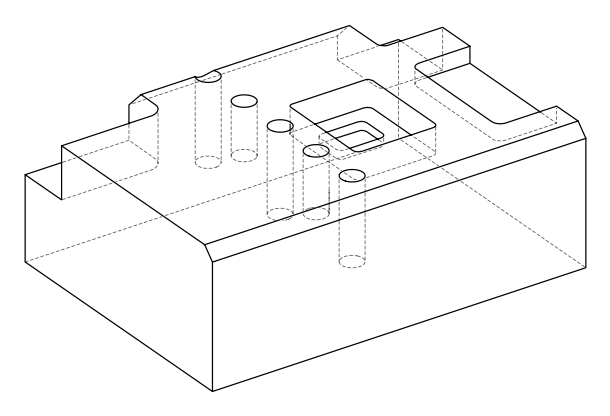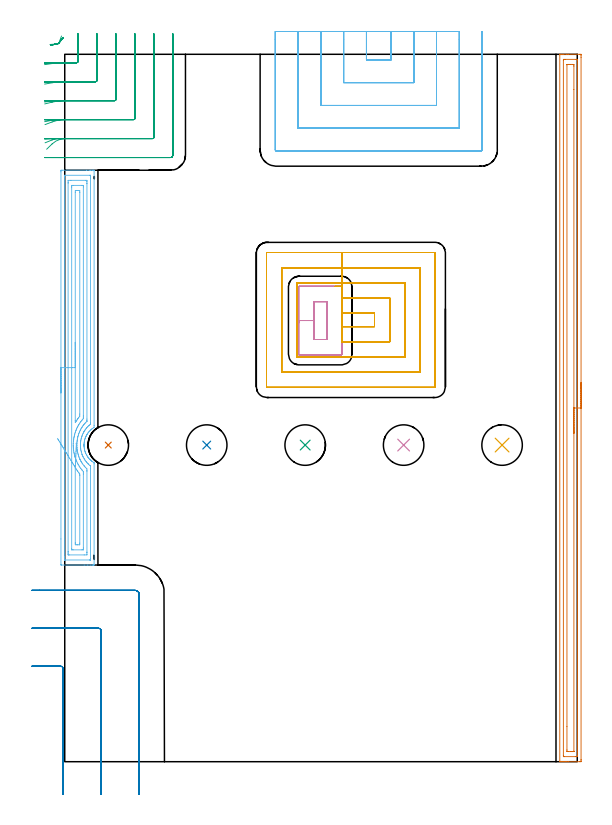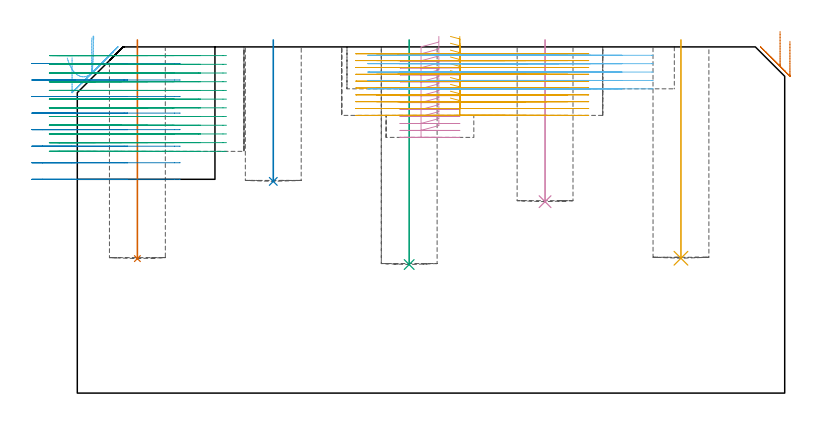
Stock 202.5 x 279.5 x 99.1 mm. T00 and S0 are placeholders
(PLAN: 12 operations, 5 tool changes, 59.4 min)
(1 INDEXABLE_INSERT_DRILL_BLIND_HOLE_FROM_SOLID | STEP1POCKET | NXT0302_003 | 0.25 min | 12133 mm3)
(2 INDEXABLE_INSERT_DRILL_BLIND_HOLE_FROM_SOLID_1 | STEP1POCKET_1 | NXT0302_003 | 0.16 min | 7696 mm3)
(3 INDEXABLE_INSERT_DRILL_BLIND_HOLE_FROM_SOLID_2 | STEP1POCKET_2 | NXT0302_003 | 0.26 min | 12473 mm3)
(4 INDEXABLE_INSERT_DRILL_BLIND_HOLE_FROM_SOLID_3 | STEP1POCKET_3 | NXT0302_003 | 0.19 min | 8860 mm3)
(5 INDEXABLE_INSERT_DRILL_BLIND_HOLE_FROM_SOLID_4 | STEP1POCKET_4 | NXT0302_003 | 0.25 min | 12114 mm3)
(6 AREA_MILL | FG_CHAMFER_SURFACE | UGT0205_001 | 6.56 min | 14497 mm3)
(7 AREA_MILL_1 | FG_CHAMFER_SURFACE_1 | UGT0205_001 | 6.94 min | 9867 mm3)
(8 MILL_CORNER_NOTCH_RECTANGULAR | CORNER_NOTCH_RECTANGULAR | UGT0201_094 | Follow Part, ap 5, ae 75% | 5.05 min | 114354 mm3)
(9 MILL_CORNER_NOTCH_RECTANGULAR_1 | CORNER_NOTCH_RECTANGULAR_1 | NXT0201_013 | Follow Part, ap 2.5, ae 75% | 10.82 min | 64521 mm3)
(10 MILL_RECTANGULAR_POCKET | POCKET_RECTANGULAR_STRAIGHT | NXT0201_009 | Follow Part, ap 2, ae 75% | 4.53 min | 22369 mm3)
(11 MILL_RECTANGULAR_POCKET_1 | POCKET_RECTANGULAR_STRAIGHT_1 | NXT0201_009 | Follow Part, ap 2, ae 75% | 15.18 min | 72539 mm3)
(12 MILL_SLOT | SLOT_PARTIAL_RECTANGULAR | NXT0201_011 | Follow Part, ap 3, ae 75% | 9.18 min | 49479 mm3)
(TOOL NXT0302_003 | Index. Insert Drill 16mm [880-D1600L20-05] | D16 PA176 FL80 Z2)
(TOOL UGT0205_001 | Chamfer Mill 20 x 3 x 45 deg. | D20 FL50 Z2)
(TOOL UGT0201_094 | End mill 20 mm | D20 FL38 Z4)
(TOOL NXT0201_013 | ENDMILL 10mm | D10 FL30 Z4)
(TOOL NXT0201_009 | ENDMILL 8mm [2P460-0800-NA 1630] | D8 FL26 Z6)
(TOOL NXT0201_011 | ENDMILL 12mm [2P460-1200-NA 1630] | D12 FL38 Z6)
(OP 1 INDEXABLE_INSERT_DRILL_BLIND_HOLE_FROM_SOLID)
G17 G21 G94 G90
T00 M6
G54
G17 G0 G90 X17.2 Y125.1 S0 M3
G43 Z109.1 H1
G94 G81 G98 Z38.5 F250. R101.1
G80
M5
M2
(OP 2 INDEXABLE_INSERT_DRILL_BLIND_HOLE_FROM_SOLID_1)
G17 G21 G94 G90
T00 M6
G54
G17 G0 G90 X56.1 Y125.1 S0 M3
G43 Z109.1 H1
G94 G81 G98 Z60.6 F250. R101.1
G80
M5
M2
(OP 3 INDEXABLE_INSERT_DRILL_BLIND_HOLE_FROM_SOLID_2)
G17 G21 G94 G90
T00 M6
G54
G17 G0 G90 X95. Y125.1 S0 M3
G43 Z109.1 H1
G94 G81 G98 Z36.8 F250. R101.1
G80
M5
M2
(OP 4 INDEXABLE_INSERT_DRILL_BLIND_HOLE_FROM_SOLID_3)
G17 G21 G94 G90
T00 M6
G54
G17 G0 G90 X133.9 Y125.1 S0 M3
G43 Z109.1 H1
G94 G81 G98 Z54.8 F250. R101.1
G80
M5
M2
(OP 5 INDEXABLE_INSERT_DRILL_BLIND_HOLE_FROM_SOLID_4)
G17 G21 G94 G90
T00 M6
G54
G17 G0 G90 X172.8 Y125.1 S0 M3
G43 Z109.1 H1
G94 G81 G98 Z38.6 F250. R101.1
G80
M5
M2
(OP 6 AREA_MILL)
G17 G21 G94 G90
T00 M6
G54
G17 G0 G90 X-1.5 Y145.7 S1061 M3
G43 Z109.1 H0
Z96.
G94 G1 Y145.738 Z95.128 F250.
Y145.852 Z94.264
Y146.041 Z93.412
Y146.303 Z92.58
Y146.637 Z91.774
Y147.04 Z91.
Y147.508 Z90.264
Y148.04 Z89.572
Y148.629 Z88.929
Y149.272 Z88.34
Y149.964 Z87.808
Y150.7 Z87.34
Y151.474 Z86.937
Y152.28 Z86.603
Y153.112 Z86.341
Y153.964 Z86.152
Y154.828 Z86.038
Y155.7 Z86.
X-1.499 Y233.067 Z86.001
X-1.497 Y233.475 Z86.002
X-1.492 Y233.69 Z86.005
X-1.096 Y233.7 Z86.401
X8.562 Z96.057
X9.954 Z97.45
X10.318 Z97.813
X11.048 Z98.547
X11.265 Z98.764
X11.434 Y233.698 Z98.927
X11.597 Y233.69 Z99.089
X11.6 Y233.514 Z99.1
Y132.892
X11.594 Y132.084 Z99.092
X10.916 Y131.627 Z98.416
X10.602 Y131.387 Z98.102
X10.573 Y131.363 Z98.072
X10.296 Y131.131 Z97.796
X10.044 Y130.891 Z97.542
X9.736 Y130.571 Z97.235
X9.68 Y130.507 Z97.179
X9.441 Y130.237 Z96.941
X9.17 Y129.884 Z96.669
X8.811 Y129.344 Z96.308
X8.794 Y129.315 Z96.291
X8.557 Y128.901 Z96.056
X8.465 Y128.719 Z95.964
X8.33 Y128.451 Z95.827
X8.317 Y128.42 Z95.813
X8.298 Y128.38 Z95.795
X8.135 Y127.971 Z95.633
X8.112 Y127.905 Z95.61
X7.989 Y127.557 Z95.489
X7.877 Y127.163 Z95.375
X7.863 Y127.112 Z95.359
X7.857 Y127.079 Z95.351
X7.762 Y126.664 Z95.256
X7.686 Y126.218 Z95.184
X7.636 Y125.77 Z95.135
X7.62 Y125.418 Z95.11
X7.613 Y125.324 Z95.107
Y125.232 Z95.108
Y125.113 Z95.104
Y124.951 Z95.107
X7.614 Y124.877 Z95.105
X7.617 Y124.843 Z95.106
X7.635 Y124.47 Z95.131
X7.637 Y124.43 Z95.134
X7.685 Y123.984 Z95.184
X7.76 Y123.536 Z95.259
X7.862 Y123.09 Z95.359
X7.992 Y122.642 Z95.49
X8.092 Y122.348 Z95.589
X8.144 Y122.197 Z95.64
X8.217 Y122.007 Z95.716
X8.297 Y121.822 Z95.796
X8.553 Y121.303 Z96.052
X8.815 Y120.852 Z96.314
X9.1 Y120.41 Z96.6
X9.17 Y120.311 Z96.67
X9.496 Y119.907 Z96.995
X9.836 Y119.516 Z97.336
X9.875 Y119.476 Z97.375
X9.938 Y119.41 Z97.438
X10.043 Y119.307 Z97.543
X10.318 Y119.062 Z97.817
X10.435 Y118.958 Z97.934
X10.757 Y118.692 Z98.253
X10.839 Y118.623 Z98.337
X10.896 Y118.582 Z98.395
X10.917 Y118.567 Z98.416
X11.385 Y118.251 Z98.885
X11.568 Y118.134 Z99.068
X11.593 Y118.109 Z99.093
X11.6 Y117.687 Z99.1
Y77.886
X11.597 Y77.71 Z99.089
X11.434 Y77.702 Z98.927
X11.265 Y77.7 Z98.764
X11.048 Z98.547
X10.318 Z97.813
X9.076 Z96.572
X7.684 Z95.18
X-1.354 Y77.701 Z86.144
X-1.492 Y77.71 Z86.006
X-1.499 Y77.849 Z85.999
X-1.5 Y88.004 Z86.
Y155.7
X-0.086 Z87.414
X-0.085 Y231.143 Z87.415
X-0.084 Y231.278 Z87.416
X-0.079 Y231.656 Z87.421
X-0.071 Y231.69 Z87.429
X-0.003 Y231.694 Z87.497
X0.108 Y231.698 Z87.608
X0.246 Y231.7 Z87.746
X9.905 Z97.405
X10.109 Y231.697 Z97.609
X10.144 Y231.695 Z97.644
X10.178 Y231.69 Z97.678
X10.18 Y231.643 Z97.68
X10.184 Y231.415 Z97.684
X10.185 Y231.278 Z97.685
X10.186 Y230.519 Z97.686
Y133.922
X10.179 Y133.364 Z97.679
X10.16 Y133.334 Z97.66
X10.102 Y133.284 Z97.602
X10.01 Y133.206 Z97.51
X9.627 Y132.892 Z97.127
X9.528 Y132.803 Z97.028
X9.44 Y132.721 Z96.94
X9.083 Y132.362 Z96.583
X8.737 Y131.998 Z96.237
X8.654 Y131.904 Z96.154
X8.562 Y131.793 Z96.062
X8.263 Y131.408 Z95.763
X8.047 Y131.104 Z95.547
X7.901 Y130.883 Z95.401
X7.684 Y130.544 Z95.184
X7.561 Y130.334 Z95.061
X7.493 Y130.209 Z94.993
X7.256 Y129.751 Z94.756
X7.053 Y129.315 Z94.553
X7.008 Y129.212 Z94.508
X6.979 Y129.139 Z94.479
X6.806 Y128.68 Z94.306
X6.74 Y128.488 Z94.24
X6.718 Y128.42 Z94.218
X6.54 Y127.797 Z94.04
X6.477 Y127.526 Z93.977
X6.38 Y127.066 Z93.88
X6.308 Y126.631 Z93.808
X6.268 Y126.285 Z93.768
X6.222 Y125.737 Z93.722
X6.206 Y125.454 Z93.706
X6.203 Y124.843 Z93.703
X6.217 Y124.549 Z93.717
X6.264 Y123.948 Z93.764
X6.309 Y123.56 Z93.809
X6.394 Y123.054 Z93.894
X6.53 Y122.441 Z94.03
X6.609 Y122.159 Z94.109
X6.806 Y121.516 Z94.306
X6.882 Y121.291 Z94.382
X6.892 Y121.265 Z94.392
X6.95 Y121.118 Z94.45
X7.161 Y120.646 Z94.661
X7.295 Y120.371 Z94.795
X7.427 Y120.109 Z94.927
X7.684 Y119.652 Z95.184
X7.764 Y119.517 Z95.264
X7.789 Y119.476 Z95.289
X7.991 Y119.163 Z95.491
X8.429 Y118.582 Z95.929
X8.562 Y118.417 Z96.062
X8.897 Y118.032 Z96.397
X9.222 Y117.687 Z96.722
X9.335 Y117.58 Z96.835
X9.44 Y117.484 Z96.94
X10.014 Y116.986 Z97.514
X10.126 Y116.887 Z97.626
X10.179 Y116.838 Z97.679
X10.181 Y116.793 Z97.681
X10.184 Y116.656 Z97.684
X10.186 Y115.898 Z97.686
Y115.763
X10.185 Y80.257 Z97.685
X10.184 Y80.122 Z97.684
X10.179 Y79.744 Z97.679
X10.171 Y79.71 Z97.671
X10.103 Y79.706 Z97.603
X9.992 Y79.702 Z97.492
X9.854 Y79.7 Z97.354
X0.195 Z87.695
X-0.009 Y79.703 Z87.491
X-0.044 Y79.705 Z87.456
X-0.078 Y79.709 Z87.422
X-0.08 Y79.757 Z87.42
X-0.084 Y79.985 Z87.416
X-0.085 Y80.122 Z87.415
X-0.086 Y80.881 Z87.414
Y155.7
X1.328 Z88.828
X1.329 Y228.595 Z88.829
Y228.807
X1.335 Y229.489 Z88.835
X1.338 Y229.693 Z88.838
X2.416 Y229.7 Z89.916
X8.357 Y229.699 Z95.857
X8.562 Y229.695 Z96.062
X8.762 Y229.69 Z96.262
X8.767 Y229.489 Z96.267
X8.769 Y229.278 Z96.269
X8.771 Y228.595 Z96.271
X8.772 Y228.382 Z96.272
X8.771 Y135.362 Z96.271
X8.769 Y134.681 Z96.269
X8.767 Y134.575 Z96.267
X8.765 Y134.525 Z96.265
X8.749 Y134.491 Z96.249
X8.562 Y134.298 Z96.062
X8.067 Y133.787 Z95.567
X7.882 Y133.585 Z95.382
X7.684 Y133.359 Z95.184
X7.477 Y133.103 Z94.977
X7.315 Y132.892 Z94.815
X7.101 Y132.592 Z94.601
X6.806 Y132.162 Z94.306
X6.742 Y132.063 Z94.242
X6.702 Y131.998 Z94.202
X6.415 Y131.502 Z93.915
X6.202 Y131.104 Z93.702
X6.109 Y130.92 Z93.609
X5.928 Y130.544 Z93.428
X5.827 Y130.313 Z93.327
X5.784 Y130.209 Z93.284
X5.582 Y129.668 Z93.082
X5.456 Y129.315 Z92.956
X5.36 Y128.999 Z92.86
X5.197 Y128.42 Z92.697
X5.167 Y128.302 Z92.667
X5.05 Y127.789 Z92.55
X5.007 Y127.57 Z92.507
X4.999 Y127.526 Z92.499
X4.894 Y126.791 Z92.394
X4.875 Y126.631 Z92.375
X4.817 Y125.974 Z92.317
X4.803 Y125.737 Z92.303
X4.79 Y125.108 Z92.29
X4.789 Y124.843 Z92.289
X4.823 Y124.18 Z92.323
X4.841 Y123.948 Z92.341
X4.92 Y123.186 Z92.42
X4.94 Y123.054 Z92.44
X5.05 Y122.405 Z92.55
X5.104 Y122.159 Z92.604
X5.12 Y122.088 Z92.62
X5.239 Y121.623 Z92.739
X5.343 Y121.265 Z92.843
X5.477 Y120.83 Z92.977
X5.634 Y120.371 Z93.134
X5.928 Y119.649 Z93.428
X5.981 Y119.53 Z93.481
X6.006 Y119.476 Z93.506
X6.084 Y119.317 Z93.584
X6.342 Y118.827 Z93.842
X6.479 Y118.582 Z93.979
X6.603 Y118.374 Z94.103
X6.806 Y118.045 Z94.306
X7.045 Y117.687 Z94.545
X7.684 Y116.842 Z95.184
X7.725 Y116.793 Z95.225
X8.127 Y116.349 Z95.627
X8.562 Y115.899 Z96.062
X8.765 Y115.692 Z96.265
X8.77 Y115.004 Z96.27
X8.771 Y114.791 Z96.271
Y82.805
Y82.593
X8.765 Y81.911 Z96.265
X8.762 Y81.707 Z96.262
X7.684 Y81.7 Z95.184
X1.743 Y81.701 Z89.243
X1.538 Y81.705 Z89.038
X1.338 Y81.71 Z88.838
X1.333 Y81.911 Z88.833
X1.331 Y82.122 Z88.831
X1.329 Y82.805 Z88.829
X1.328 Y83.018 Z88.828
Y155.7
X2.743 Z90.243
Y226.806
X2.745 Y227.365 Z90.245
X2.748 Y227.555 Z90.248
X2.752 Y227.69 Z90.252
X2.855 Y227.693 Z90.355
X3.294 Y227.7 Z90.794
X6.806 Z94.306
X7.245 Y227.692 Z94.745
X7.348 Y227.69 Z94.848
X7.352 Y227.621 Z94.852
X7.354 Y227.548 Z94.854
X7.357 Y227.14 Z94.857
Y136.803
X7.356 Y136.47 Z94.856
X7.354 Y135.912 Z94.854
X7.35 Y135.576 Z94.85
X7.099 Y135.278 Z94.599
X6.806 Y134.934 Z94.306
X6.693 Y134.797 Z94.193
X6.6 Y134.681 Z94.1
X6.307 Y134.296 Z93.807
X5.928 Y133.763 Z93.428
X5.594 Y133.232 Z93.094
X5.392 Y132.892 Z92.892
X5.267 Y132.671 Z92.767
X5.05 Y132.272 Z92.55
X4.958 Y132.091 Z92.458
X4.913 Y131.998 Z92.413
X4.679 Y131.482 Z92.179
X4.522 Y131.104 Z92.022
X4.423 Y130.848 Z91.923
X4.184 Y130.209 Z91.684
X4.181 Y130.2 Z91.681
X4.172 Y130.175 Z91.672
X3.98 Y129.51 Z91.48
X3.926 Y129.315 Z91.426
X3.798 Y128.801 Z91.298
X3.714 Y128.42 Z91.214
X3.641 Y128.066 Z91.141
X3.557 Y127.526 Z91.057
X3.523 Y127.292 Z91.023
X3.449 Y126.631 Z90.949
X3.436 Y126.487 Z90.936
X3.386 Y125.737 Z90.886
X3.382 Y125.647 Z90.882
X3.372 Y124.843 Z90.872
X3.373 Y124.762 Z90.873
X3.416 Y123.948 Z90.916
X3.426 Y123.814 Z90.926
X3.504 Y123.054 Z91.004
X3.531 Y122.813 Z91.031
X3.642 Y122.159 Z91.142
X3.725 Y121.72 Z91.225
X3.831 Y121.265 Z91.331
X3.904 Y120.961 Z91.404
X4.025 Y120.52 Z91.525
X4.071 Y120.371 Z91.571
X4.172 Y120.051 Z91.672
X4.369 Y119.476 Z91.869
X4.499 Y119.143 Z91.999
X4.738 Y118.582 Z92.238
X5.05 Y117.934 Z92.55
X5.177 Y117.687 Z92.677
X5.333 Y117.399 Z92.833
X5.702 Y116.793 Z93.202
X5.928 Y116.446 Z93.428
X6.33 Y115.898 Z93.83
X6.806 Y115.281 Z94.306
X6.931 Y115.131 Z94.431
X7.35 Y114.648 Z94.85
X7.353 Y114.582 Z94.853
X7.356 Y114.444 Z94.856
X7.357 Y114.11 Z94.857
Y113.548
Y84.594
X7.355 Y84.035 Z94.855
X7.352 Y83.845 Z94.852
X7.348 Y83.71 Z94.848
X7.245 Y83.707 Z94.745
X6.806 Y83.7 Z94.306
X3.294 Z90.794
X2.855 Y83.707 Z90.355
X2.752 Y83.71 Z90.252
X2.748 Y83.779 Z90.248
X2.746 Y83.852 Z90.246
X2.743 Y84.261 Z90.243
Y155.7
X4.157 Z91.657
Y225.032
X4.172 Y225.69 Z91.672
X4.384 Y225.696 Z91.884
X5.05 Y225.699 Z92.55
X5.259 Z92.759
X5.928 Y225.69 Z93.428
X5.943 Y225.017 Z93.443
Y225.002
Y137.349
X5.928 Y136.521 Z93.428
X5.909 Y136.49 Z93.409
X5.895 Y136.47 Z93.395
X5.522 Y135.989 Z93.022
X5.208 Y135.576 Z92.708
X5.141 Y135.483 Z92.641
X5.05 Y135.35 Z92.55
X4.786 Y134.95 Z92.286
X4.611 Y134.681 Z92.111
X4.441 Y134.407 Z91.941
X4.172 Y133.967 Z91.672
X4.157 Y134.681 Z91.657
Y134.696
Y155.7
Y156.572 Z91.695
Y157.436 Z91.809
Y158.288 Z91.998
Y159.12 Z92.26
Y159.926 Z92.594
Y160.7 Z92.997
Y161.436 Z93.465
Y162.128 Z93.996
Y162.771 Z94.586
Y163.36 Z95.229
Y163.892 Z95.921
Y164.36 Z96.657
Y164.763 Z97.431
Y165.097 Z98.237
Y165.359 Z99.069
Y165.548 Z99.92
Y165.662 Z100.785
Y165.7 Z101.657
G0 X-2.869 Y127.741 Z95.911
G1 X-2.641 Y127.368 Z95.156
X-2.38 Y126.941 Z94.442
X-2.087 Y126.462 Z93.774
X-1.764 Y125.935 Z93.158
X-1.415 Y125.365 Z92.598
X-1.042 Y124.755 Z92.098
X-0.647 Y124.11 Z91.663
X-0.235 Y123.435 Z91.295
X0.193 Y122.735 Z90.997
X0.633 Y122.016 Z90.772
X1.082 Y121.283 Z90.622
X1.535 Y120.542 Z90.546
X1.99 Y119.798 Z90.547
X2.444 Y119.057 Z90.624
X2.892 Y118.324 Z90.777
X3.332 Y117.605 Z91.003
X3.76 Y116.906 Z91.302
X4.172 Y116.232 Z91.672
X4.376 Y115.898 Z91.876
X4.713 Y115.348 Z92.213
X4.945 Y115.004 Z92.445
X5.05 Y114.857 Z92.55
X5.609 Y114.11 Z93.109
X5.748 Y113.926 Z93.248
X5.928 Y113.687 Z93.428
X5.943 Y113.215 Z93.443
Y113.2
Y86.368
X5.928 Y85.71 Z93.428
X5.716 Y85.704 Z93.216
X5.05 Y85.701 Z92.55
X4.841 Z92.341
X4.172 Y85.71 Z91.672
X4.157 Y86.383 Z91.657
Y86.398
X4.158 Y115.913 Z91.658
X4.172 Y116.232 Z91.672
X4.211 Y117.1 Z91.749
X4.25 Y117.958 Z91.902
X4.288 Y118.8 Z92.129
X4.325 Y119.618 Z92.429
X4.361 Y120.408 Z92.798
X4.395 Y121.162 Z93.236
X4.427 Y121.875 Z93.737
X4.457 Y122.542 Z94.299
X4.485 Y123.157 Z94.917
X4.51 Y123.716 Z95.586
X4.532 Y124.215 Z96.301
X4.552 Y124.65 Z97.057
X4.569 Y125.017 Z97.848
X4.582 Y125.314 Z98.668
X4.592 Y125.538 Z99.511
X4.599 Y125.688 Z100.371
X4.602 Y125.763 Z101.24
Y125.762 Z102.112
G0 Z109.1
M5
M2
(OP 7 AREA_MILL_1)
G17 G21 G94 G90
T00 M6
G54
G17 G0 G90 X204. Y149.75 S1061 M3
G43 Z109.1 H0
Z100.7
G94 G1 Y149.712 Z99.828 F250.
Y149.598 Z98.964
Y149.409 Z98.112
Y149.147 Z97.28
Y148.813 Z96.474
Y148.41 Z95.7
Y147.941 Z94.964
Y147.41 Z94.272
Y146.821 Z93.629
Y146.178 Z93.04
Y145.486 Z92.509
Y144.75 Z92.04
Y143.976 Z91.637
Y143.17 Z91.303
Y142.338 Z91.041
Y141.486 Z90.852
Y140.621 Z90.738
Y139.75 Z90.7
Y0.868
X203.998 Y0.599 Z90.702
X203.991 Y0.007 Z90.706
X203.972 Y0.003 Z90.725
X203.375 Y0. Z91.322
X198.906 Z95.788
X198.319 Z96.378
X198.012 Z96.684
X197.425 Z97.271
X197.118 Z97.577
X196.505 Z98.194
X196.225 Z98.475
X196.028 Z98.671
X195.66 Y0.002 Z99.031
X195.63 Y0.004 Z99.061
X195.602 Y0.009 Z99.088
X195.6 Y0.153 Z99.1
Y279.347
X195.603 Y279.49 Z99.088
X195.63 Y279.496 Z99.061
X195.66 Y279.498 Z99.031
X196.029 Y279.5 Z98.671
X196.505 Z98.194
X197.118 Z97.577
X198.319 Z96.378
X198.906 Z95.788
X203.375 Y279.499 Z91.322
X203.972 Y279.497 Z90.725
X203.991 Y279.493 Z90.706
X203.997 Y278.901 Z90.703
X204. Y278.277 Z90.7
Y139.75
X202.586 Z92.114
X202.585 Y2.383 Z92.115
X202.584 Y2.28 Z92.116
X202.58 Y2.175 Z92.12
X202.571 Y2.01 Z92.129
X202.481 Y2.007 Z92.219
X201.971 Y2.001 Z92.729
X197.502 Y2. Z97.198
X197.118 Y2.002 Z97.582
X197.064 Y2.005 Z97.636
X197.032 Y2.01 Z97.668
X197.021 Y2.017 Z97.679
X197.019 Y2.071 Z97.681
X197.015 Y2.279 Z97.685
X197.014 Y2.383 Z97.686
X197.015 Y277.117 Z97.685
X197.016 Y277.22 Z97.684
X197.02 Y277.325 Z97.68
X197.029 Y277.49 Z97.671
X197.118 Y277.493 Z97.582
X197.629 Y277.499 Z97.071
X202.098 Y277.5 Z92.602
X202.481 Y277.498 Z92.219
X202.536 Y277.495 Z92.164
X202.568 Y277.49 Z92.132
X202.579 Y277.482 Z92.121
X202.581 Y277.429 Z92.119
X202.585 Y277.221 Z92.115
X202.586 Y277.117 Z92.114
Y139.75
X201.172 Z93.528
X201.171 Y4.167 Z93.529
X201.17 Y4.048 Z93.53
X201.168 Y4.02 Z93.532
X201.166 Y4.013 Z93.534
X201.139 Y4.008 Z93.561
X201.028 Y4.003 Z93.672
X200.861 Y4. Z93.839
X200.694 Z94.006
X199.967 Z94.733
X199.073 Z95.627
X198.906 Y4.002 Z95.794
X198.739 Y4.006 Z95.961
X198.435 Y4.018 Z96.265
X198.433 Y4.167 Z96.267
X198.429 Y4.643 Z96.271
X198.428 Y13.954 Z96.272
X198.429 Y275.333 Z96.271
X198.43 Y275.452 Z96.27
X198.432 Y275.48 Z96.268
X198.434 Y275.487 Z96.266
X198.46 Y275.492 Z96.24
X198.572 Y275.497 Z96.128
X198.739 Y275.5 Z95.961
X198.906 Z95.794
X199.633 Z95.067
X200.527 Z94.173
X200.694 Y275.498 Z94.006
X200.861 Y275.494 Z93.839
X201.165 Y275.482 Z93.535
X201.167 Y275.333 Z93.533
X201.171 Y274.857 Z93.529
Y265.576
X201.172 Y139.75 Z93.528
Y138.878 Z93.567
Y138.013 Z93.68
Y137.162 Z93.869
Y136.33 Z94.132
Y135.524 Z94.465
Y134.75 Z94.868
Y134.014 Z95.337
Y133.322 Z95.868
Y132.679 Z96.457
Y132.089 Z97.101
Y131.558 Z97.793
Y131.09 Z98.528
Y130.687 Z99.302
Y130.353 Z100.108
Y130.091 Z100.94
Y129.902 Z101.792
Y129.788 Z102.657
Y129.75 Z103.528
G0 Z109.1
M5
M2
(OP 8 MILL_CORNER_NOTCH_RECTANGULAR)
G17 G21 G94 G90
T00 M6
G54
G17 G0 G90 X-0.6 Y-12.982 S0 M3
G43 Z109.1 H0
Z94.363
G94 G1 Y-9.982 F250.
Y36.704 F500.
G3 X-1.596 Y37.7 R1.
G1 X-10.
X-13. F250.
G0 Z109.1
X14.4 Y-13.
Z94.363
G1 Y-10.
Y51.704 F500.
G3 X13.404 Y52.7 R1.
G1 X-10.
X-13. F250.
G0 Z109.1
X29.4 Y-13.
Z94.363
G1 Y-10.
Y66.1 F500.
G3 X27.8 Y67.7 R1.6
G1 X-10.
X-13. F250.
G0 Z109.1
X-0.6 Y-12.982
Z89.625
G1 Y-9.982
Y36.704 F500.
G3 X-1.596 Y37.7 R1.
G1 X-10.
X-13. F250.
G0 Z109.1
X14.4 Y-13.
Z89.625
G1 Y-10.
Y51.704 F500.
G3 X13.404 Y52.7 R1.
G1 X-10.
X-13. F250.
G0 Z109.1
X29.4 Y-13.
Z89.625
G1 Y-10.
Y66.1 F500.
G3 X27.8 Y67.7 R1.6
G1 X-10.
X-13. F250.
G0 Z109.1
X-0.6 Y-12.982
Z84.888
G1 Y-9.982
Y36.704 F500.
G3 X-1.596 Y37.7 R1.
G1 X-10.
X-13. F250.
G0 Z109.1
X14.4 Y-13.
Z84.888
G1 Y-10.
Y51.704 F500.
G3 X13.404 Y52.7 R1.
G1 X-10.
X-13. F250.
G0 Z109.1
X29.4 Y-13.
Z84.888
G1 Y-10.
Y66.1 F500.
G3 X27.8 Y67.7 R1.6
G1 X-10.
X-13. F250.
G0 Z109.1
X-0.6 Y-12.982
Z80.15
G1 Y-9.982
Y36.704 F500.
G3 X-1.596 Y37.7 R1.
G1 X-10.
X-13. F250.
G0 Z109.1
X14.4 Y-13.
Z80.15
G1 Y-10.
Y51.704 F500.
G3 X13.404 Y52.7 R1.
G1 X-10.
X-13. F250.
G0 Z109.1
X29.4 Y-13.
Z80.15
G1 Y-10.
Y66.1 F500.
G3 X27.8 Y67.7 R1.6
G1 X-10.
X-13. F250.
G0 Z109.1
X-0.6 Y-12.982
Z75.413
G1 Y-9.982
Y36.704 F500.
G3 X-1.596 Y37.7 R1.
G1 X-10.
X-13. F250.
G0 Z109.1
X14.4 Y-13.
Z75.413
G1 Y-10.
Y51.704 F500.
G3 X13.404 Y52.7 R1.
G1 X-10.
X-13. F250.
G0 Z109.1
X29.4 Y-13.
Z75.413
G1 Y-10.
Y66.1 F500.
G3 X27.8 Y67.7 R1.6
G1 X-10.
X-13. F250.
G0 Z109.1
X-0.6 Y-12.982
Z70.675
G1 Y-9.982
Y36.704 F500.
G3 X-1.596 Y37.7 R1.
G1 X-10.
X-13. F250.
G0 Z109.1
X14.4 Y-13.
Z70.675
G1 Y-10.
Y51.704 F500.
G3 X13.404 Y52.7 R1.
G1 X-10.
X-13. F250.
G0 Z109.1
X29.4 Y-13.
Z70.675
G1 Y-10.
Y66.1 F500.
G3 X27.8 Y67.7 R1.6
G1 X-10.
X-13. F250.
G0 Z109.1
X-0.6 Y-12.982
Z65.938
G1 Y-9.982
Y36.704 F500.
G3 X-1.596 Y37.7 R1.
G1 X-10.
X-13. F250.
G0 Z109.1
X14.4 Y-13.
Z65.938
G1 Y-10.
Y51.704 F500.
G3 X13.404 Y52.7 R1.
G1 X-10.
X-13. F250.
G0 Z109.1
X29.4 Y-13.
Z65.938
G1 Y-10.
Y66.1 F500.
G3 X27.8 Y67.7 R1.6
G1 X-10.
X-13. F250.
G0 Z109.1
X-0.6 Y-12.982
Z61.2
G1 Y-9.982
Y36.704 F500.
G3 X-1.596 Y37.7 R1.
G1 X-10.
X-13. F250.
G0 Z109.1
X14.4 Y-13.
Z61.2
G1 Y-10.
Y51.704 F500.
G3 X13.404 Y52.7 R1.
G1 X-10.
X-13. F250.
G0 Z109.1
X29.4 Y-13.
Z61.2
G1 Y-10.
Y66.1 F500.
G3 X27.8 Y67.7 R1.6
G1 X-10.
X-13. F250.
G0 Z109.1
M5
M2
(OP 9 MILL_CORNER_NOTCH_RECTANGULAR_1)
G17 G21 G94 G90
T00 M6
G54
G17 G0 G90 X-5.865 Y283.386 S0 M3
G43 Z109.1 H0
Z96.608
G94 G1 X-2.872 Y283.593 F250.
X-2.763 Y283.6
G3 X-2.332 Y283.923 R0.5
G1 X-1.274 Y286.73
G0 Z109.1
X-7.971 Y275.415
Z96.608
G1 X-5. Y275.834
G2 X0.228 Y276.2 R37.5 F500.
G1 X4.703
G3 X5.2 Y276.697 R0.5
G1 Y284.5
Y287.5 F250.
G0 Z109.1
X-7.954 Y267.718
Z96.608
G1 X-5. Y268.241
G2 X0.228 Y268.7 R30. F500.
G1 X12.203
G3 X12.7 Y269.197 R0.5
G1 Y284.5
Y287.5 F250.
G0 Z109.1
X-7.918 Y259.887
Z96.608
G1 X-5. Y260.584
G2 X0.228 Y261.2 R22.5 F500.
G1 X19.703
G3 X20.2 Y261.697 R0.5
G1 Y284.5
Y287.5 F250.
G0 Z109.1
X-7.812 Y251.714
Z96.608
G1 X-5. Y252.759
G2 X0.228 Y253.7 R15. F500.
G1 X27.203
G3 X27.7 Y254.197 R0.5
G1 Y284.5
Y287.5 F250.
G0 Z109.1
X-7.151 Y241.986
Z96.608
G1 X-5. Y244.077
G2 X0.228 Y246.2 R7.5 F500.
G1 X34.703
G3 X35.2 Y246.697 R0.5
G1 Y284.5
Y287.5 F250.
G0 Z109.1
X-2.772 Y238.7
Z96.608
G1 X0.228
X41.7 F500.
G3 X42.7 Y239.7 R1.
G1 Y284.5
Y287.5 F250.
G0 Z109.1
X-5.651 Y283.137
Z94.117
G1 X-2.705 Y283.705
G3 X-2.413 Y283.879 R0.5
G1 X-0.513 Y286.201
G0 Z109.1
X-7.992 Y275.869
Z94.117
G1 X-5. Y276.094
G2 X-2.185 Y276.2 R37.5 F500.
G1 X4.703
G3 X5.2 Y276.697 R0.5
G1 Y284.5
Y287.5 F250.
G0 Z109.1
X-7.987 Y268.286
Z94.117
G1 X-5. Y268.568
G2 X-2.185 Y268.7 R30. F500.
G1 X12.203
G3 X12.7 Y269.197 R0.5
G1 Y284.5
Y287.5 F250.
G0 Z109.1
X-7.976 Y260.648
Z94.117
G1 X-5. Y261.023
G2 X-2.185 Y261.2 R22.5 F500.
G1 X19.703
G3 X20.2 Y261.697 R0.5
G1 Y284.5
Y287.5 F250.
G0 Z109.1
X-7.947 Y252.87
Z94.117
G1 X-5. Y253.433
G2 X-2.185 Y253.7 R15. F500.
G1 X27.203
G3 X27.7 Y254.197 R0.5
G1 Y284.5
Y287.5 F250.
G0 Z109.1
X-7.781 Y244.525
Z94.117
G1 X-5. Y245.652
G2 X-2.185 Y246.2 R7.5 F500.
G1 X34.703
G3 X35.2 Y246.697 R0.5
G1 Y284.5
Y287.5 F250.
G0 Z109.1
X-5.185 Y238.7
Z94.117
G1 X-2.185
X41.7 F500.
G3 X42.7 Y239.7 R1.
G1 Y284.5
Y287.5 F250.
G0 Z109.1
X-5.63 Y283.087
Z91.625
G1 X-2.696 Y283.711
G3 X-2.419 Y283.876 R0.5
G1 X-0.473 Y286.159
G0 Z109.1
X-8. Y276.166
Z91.625
G1 X-5. Y276.198
G2 X-4.596 Y276.2 R37.5 F500.
G1 X4.703
G3 X5.2 Y276.697 R0.5
G1 Y284.5
Y287.5 F250.
G0 Z109.1
X-8. Y268.657
Z91.625
G1 X-5. Y268.697
G2 X-4.596 Y268.7 R30. F500.
G1 X12.203
G3 X12.7 Y269.197 R0.5
G1 Y284.5
Y287.5 F250.
G0 Z109.1
X-8. Y261.143
Z91.625
G1 X-5. Y261.196
G2 X-4.596 Y261.2 R22.5 F500.
G1 X19.703
G3 X20.2 Y261.697 R0.5
G1 Y284.5
Y287.5 F250.
G0 Z109.1
X-7.999 Y253.614
Z91.625
G1 X-5. Y253.695
G2 X-4.596 Y253.7 R15. F500.
G1 X27.203
G3 X27.7 Y254.197 R0.5
G1 Y284.5
Y287.5 F250.
G0 Z109.1
X-7.996 Y246.028
Z91.625
G1 X-5. Y246.189
G2 X-4.596 Y246.2 R7.5 F500.
G1 X34.703
G3 X35.2 Y246.697 R0.5
G1 Y284.5
Y287.5 F250.
G0 Z109.1
X-7.596 Y238.7
Z91.625
G1 X-4.596
X41.7 F500.
G3 X42.7 Y239.7 R1.
G1 Y284.5
Y287.5 F250.
G0 Z109.1
X-5.63 Y283.087
Z89.133
G1 X-2.696 Y283.711
G3 X-2.419 Y283.876 R0.5
G1 X-0.473 Y286.159
G0 Z109.1
X-8. Y276.2
Z89.133
G1 X-5.
X4.703 F500.
G3 X5.2 Y276.697 R0.5
G1 Y284.5
Y287.5 F250.
G0 Z109.1
X-8. Y268.7
Z89.133
G1 X-5.
X12.203 F500.
G3 X12.7 Y269.197 R0.5
G1 Y284.5
Y287.5 F250.
G0 Z109.1
X-8. Y261.2
Z89.133
G1 X-5.
X19.703 F500.
G3 X20.2 Y261.697 R0.5
G1 Y284.5
Y287.5 F250.
G0 Z109.1
X-8. Y253.7
Z89.133
G1 X-5.
X27.203 F500.
G3 X27.7 Y254.197 R0.5
G1 Y284.5
Y287.5 F250.
G0 Z109.1
X-8. Y246.2
Z89.133
G1 X-5.
X34.703 F500.
G3 X35.2 Y246.697 R0.5
G1 Y284.5
Y287.5 F250.
G0 Z109.1
X-8. Y238.7
Z89.133
G1 X-5.
X41.7 F500.
G3 X42.7 Y239.7 R1.
G1 Y284.5
Y287.5 F250.
G0 Z109.1
X-5.63 Y283.087
Z86.642
G1 X-2.696 Y283.711
G3 X-2.419 Y283.876 R0.5
G1 X-0.473 Y286.159
G0 Z109.1
X-8. Y276.2
Z86.642
G1 X-5.
X4.703 F500.
G3 X5.2 Y276.697 R0.5
G1 Y284.5
Y287.5 F250.
G0 Z109.1
X-8. Y268.7
Z86.642
G1 X-5.
X12.203 F500.
G3 X12.7 Y269.197 R0.5
G1 Y284.5
Y287.5 F250.
G0 Z109.1
X-8. Y261.2
Z86.642
G1 X-5.
X19.703 F500.
G3 X20.2 Y261.697 R0.5
G1 Y284.5
Y287.5 F250.
G0 Z109.1
X-8. Y253.7
Z86.642
G1 X-5.
X27.203 F500.
G3 X27.7 Y254.197 R0.5
G1 Y284.5
Y287.5 F250.
G0 Z109.1
X-8. Y246.2
Z86.642
G1 X-5.
X34.703 F500.
G3 X35.2 Y246.697 R0.5
G1 Y284.5
Y287.5 F250.
G0 Z109.1
X-8. Y238.7
Z86.642
G1 X-5.
X41.7 F500.
G3 X42.7 Y239.7 R1.
G1 Y284.5
Y287.5 F250.
G0 Z109.1
X-5.63 Y283.087
Z84.15
G1 X-2.696 Y283.711
G3 X-2.419 Y283.876 R0.5
G1 X-0.473 Y286.159
G0 Z109.1
X-8. Y276.2
Z84.15
G1 X-5.
X4.703 F500.
G3 X5.2 Y276.697 R0.5
G1 Y284.5
Y287.5 F250.
G0 Z109.1
X-8. Y268.7
Z84.15
G1 X-5.
X12.203 F500.
G3 X12.7 Y269.197 R0.5
G1 Y284.5
Y287.5 F250.
G0 Z109.1
X-8. Y261.2
Z84.15
G1 X-5.
X19.703 F500.
G3 X20.2 Y261.697 R0.5
G1 Y284.5
Y287.5 F250.
G0 Z109.1
X-8. Y253.7
Z84.15
G1 X-5.
X27.203 F500.
G3 X27.7 Y254.197 R0.5
G1 Y284.5
Y287.5 F250.
G0 Z109.1
X-8. Y246.2
Z84.15
G1 X-5.
X34.703 F500.
G3 X35.2 Y246.697 R0.5
G1 Y284.5
Y287.5 F250.
G0 Z109.1
X-8. Y238.7
Z84.15
G1 X-5.
X41.7 F500.
G3 X42.7 Y239.7 R1.
G1 Y284.5
Y287.5 F250.
G0 Z109.1
X-5.63 Y283.087
Z81.658
G1 X-2.696 Y283.711
G3 X-2.419 Y283.876 R0.5
G1 X-0.473 Y286.159
G0 Z109.1
X-8. Y276.2
Z81.658
G1 X-5.
X4.703 F500.
G3 X5.2 Y276.697 R0.5
G1 Y284.5
Y287.5 F250.
G0 Z109.1
X-8. Y268.7
Z81.658
G1 X-5.
X12.203 F500.
G3 X12.7 Y269.197 R0.5
G1 Y284.5
Y287.5 F250.
G0 Z109.1
X-8. Y261.2
Z81.658
G1 X-5.
X19.703 F500.
G3 X20.2 Y261.697 R0.5
G1 Y284.5
Y287.5 F250.
G0 Z109.1
X-8. Y253.7
Z81.658
G1 X-5.
X27.203 F500.
G3 X27.7 Y254.197 R0.5
G1 Y284.5
Y287.5 F250.
G0 Z109.1
X-8. Y246.2
Z81.658
G1 X-5.
X34.703 F500.
G3 X35.2 Y246.697 R0.5
G1 Y284.5
Y287.5 F250.
G0 Z109.1
X-8. Y238.7
Z81.658
G1 X-5.
X41.7 F500.
G3 X42.7 Y239.7 R1.
G1 Y284.5
Y287.5 F250.
G0 Z109.1
X-5.63 Y283.087
Z79.167
G1 X-2.696 Y283.711
G3 X-2.419 Y283.876 R0.5
G1 X-0.473 Y286.159
G0 Z109.1
X-8. Y276.2
Z79.167
G1 X-5.
X4.703 F500.
G3 X5.2 Y276.697 R0.5
G1 Y284.5
Y287.5 F250.
G0 Z109.1
X-8. Y268.7
Z79.167
G1 X-5.
X12.203 F500.
G3 X12.7 Y269.197 R0.5
G1 Y284.5
Y287.5 F250.
G0 Z109.1
X-8. Y261.2
Z79.167
G1 X-5.
X19.703 F500.
G3 X20.2 Y261.697 R0.5
G1 Y284.5
Y287.5 F250.
G0 Z109.1
X-8. Y253.7
Z79.167
G1 X-5.
X27.203 F500.
G3 X27.7 Y254.197 R0.5
G1 Y284.5
Y287.5 F250.
G0 Z109.1
X-8. Y246.2
Z79.167
G1 X-5.
X34.703 F500.
G3 X35.2 Y246.697 R0.5
G1 Y284.5
Y287.5 F250.
G0 Z109.1
X-8. Y238.7
Z79.167
G1 X-5.
X41.7 F500.
G3 X42.7 Y239.7 R1.
G1 Y284.5
Y287.5 F250.
G0 Z109.1
X-5.63 Y283.087
Z76.675
G1 X-2.696 Y283.711
G3 X-2.419 Y283.876 R0.5
G1 X-0.473 Y286.159
G0 Z109.1
X-8. Y276.2
Z76.675
G1 X-5.
X4.703 F500.
G3 X5.2 Y276.697 R0.5
G1 Y284.5
Y287.5 F250.
G0 Z109.1
X-8. Y268.7
Z76.675
G1 X-5.
X12.203 F500.
G3 X12.7 Y269.197 R0.5
G1 Y284.5
Y287.5 F250.
G0 Z109.1
X-8. Y261.2
Z76.675
G1 X-5.
X19.703 F500.
G3 X20.2 Y261.697 R0.5
G1 Y284.5
Y287.5 F250.
G0 Z109.1
X-8. Y253.7
Z76.675
G1 X-5.
X27.203 F500.
G3 X27.7 Y254.197 R0.5
G1 Y284.5
Y287.5 F250.
G0 Z109.1
X-8. Y246.2
Z76.675
G1 X-5.
X34.703 F500.
G3 X35.2 Y246.697 R0.5
G1 Y284.5
Y287.5 F250.
G0 Z109.1
X-8. Y238.7
Z76.675
G1 X-5.
X41.7 F500.
G3 X42.7 Y239.7 R1.
G1 Y284.5
Y287.5 F250.
G0 Z109.1
X-5.63 Y283.087
Z74.183
G1 X-2.696 Y283.711
G3 X-2.419 Y283.876 R0.5
G1 X-0.473 Y286.159
G0 Z109.1
X-8. Y276.2
Z74.183
G1 X-5.
X4.703 F500.
G3 X5.2 Y276.697 R0.5
G1 Y284.5
Y287.5 F250.
G0 Z109.1
X-8. Y268.7
Z74.183
G1 X-5.
X12.203 F500.
G3 X12.7 Y269.197 R0.5
G1 Y284.5
Y287.5 F250.
G0 Z109.1
X-8. Y261.2
Z74.183
G1 X-5.
X19.703 F500.
G3 X20.2 Y261.697 R0.5
G1 Y284.5
Y287.5 F250.
G0 Z109.1
X-8. Y253.7
Z74.183
G1 X-5.
X27.203 F500.
G3 X27.7 Y254.197 R0.5
G1 Y284.5
Y287.5 F250.
G0 Z109.1
X-8. Y246.2
Z74.183
G1 X-5.
X34.703 F500.
G3 X35.2 Y246.697 R0.5
G1 Y284.5
Y287.5 F250.
G0 Z109.1
X-8. Y238.7
Z74.183
G1 X-5.
X41.7 F500.
G3 X42.7 Y239.7 R1.
G1 Y284.5
Y287.5 F250.
G0 Z109.1
X-5.63 Y283.087
Z71.692
G1 X-2.696 Y283.711
G3 X-2.419 Y283.876 R0.5
G1 X-0.473 Y286.159
G0 Z109.1
X-8. Y276.2
Z71.692
G1 X-5.
X4.703 F500.
G3 X5.2 Y276.697 R0.5
G1 Y284.5
Y287.5 F250.
G0 Z109.1
X-8. Y268.7
Z71.692
G1 X-5.
X12.203 F500.
G3 X12.7 Y269.197 R0.5
G1 Y284.5
Y287.5 F250.
G0 Z109.1
X-8. Y261.2
Z71.692
G1 X-5.
X19.703 F500.
G3 X20.2 Y261.697 R0.5
G1 Y284.5
Y287.5 F250.
G0 Z109.1
X-8. Y253.7
Z71.692
G1 X-5.
X27.203 F500.
G3 X27.7 Y254.197 R0.5
G1 Y284.5
Y287.5 F250.
G0 Z109.1
X-8. Y246.2
Z71.692
G1 X-5.
X34.703 F500.
G3 X35.2 Y246.697 R0.5
G1 Y284.5
Y287.5 F250.
G0 Z109.1
X-8. Y238.7
Z71.692
G1 X-5.
X41.7 F500.
G3 X42.7 Y239.7 R1.
G1 Y284.5
Y287.5 F250.
G0 Z109.1
X-5.63 Y283.087
Z69.2
G1 X-2.696 Y283.711
G3 X-2.419 Y283.876 R0.5
G1 X-0.473 Y286.159
G0 Z109.1
X-8. Y276.2
Z69.2
G1 X-5.
X4.703 F500.
G3 X5.2 Y276.697 R0.5
G1 Y284.5
Y287.5 F250.
G0 Z109.1
X-8. Y268.7
Z69.2
G1 X-5.
X12.203 F500.
G3 X12.7 Y269.197 R0.5
G1 Y284.5
Y287.5 F250.
G0 Z109.1
X-8. Y261.2
Z69.2
G1 X-5.
X19.703 F500.
G3 X20.2 Y261.697 R0.5
G1 Y284.5
Y287.5 F250.
G0 Z109.1
X-8. Y253.7
Z69.2
G1 X-5.
X27.203 F500.
G3 X27.7 Y254.197 R0.5
G1 Y284.5
Y287.5 F250.
G0 Z109.1
X-8. Y246.2
Z69.2
G1 X-5.
X34.703 F500.
G3 X35.2 Y246.697 R0.5
G1 Y284.5
Y287.5 F250.
G0 Z109.1
X-8. Y238.7
Z69.2
G1 X-5.
X41.7 F500.
G3 X42.7 Y239.7 R1.
G1 Y284.5
Y287.5 F250.
G0 Z109.1
M5
M2
(OP 10 MILL_RECTANGULAR_POCKET)
G17 G21 G94 G90
T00 M6
G54
G17 G0 G90 X103.5 Y175.768 S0 M3
G43 Z109.1 H1
Z102.1
G94 G1 Y181.8 Z100.484 F250.
X98.4 Z99.117
Y174.3 Z97.108
Y166.8 F500.
X103.5
Y181.8
X98.4
Y174.3
X92.4
Y161.
G3 X92.6 Y160.8 R0.2
G1 X109.3
G3 X109.5 Y161. R0.2
G1 Y187.6
G3 X109.3 Y187.8 R0.2
G1 X92.6
G3 X92.4 Y187.6 R0.2
G1 Y174.3
Y173.3
G0 X103.5 Y175.768 Z100.108
G1 Y181.8 Z98.492 F250.
X98.4 Z97.125
Y174.3 Z95.115
Y166.8 F500.
X103.5
Y181.8
X98.4
Y174.3
X92.4
Y161.
G3 X92.6 Y160.8 R0.2
G1 X109.3
G3 X109.5 Y161. R0.2
G1 Y187.6
G3 X109.3 Y187.8 R0.2
G1 X92.6
G3 X92.4 Y187.6 R0.2
G1 Y174.3
Y173.3
G0 X103.5 Y175.768 Z98.115
G1 Y181.8 Z96.499 F250.
X98.4 Z95.133
Y174.3 Z93.123
Y166.8 F500.
X103.5
Y181.8
X98.4
Y174.3
X92.4
Y161.
G3 X92.6 Y160.8 R0.2
G1 X109.3
G3 X109.5 Y161. R0.2
G1 Y187.6
G3 X109.3 Y187.8 R0.2
G1 X92.6
G3 X92.4 Y187.6 R0.2
G1 Y174.3
Y173.3
G0 X103.5 Y175.768 Z96.123
G1 Y181.8 Z94.507 F250.
X98.4 Z93.14
Y174.3 Z91.131
Y166.8 F500.
X103.5
Y181.8
X98.4
Y174.3
X92.4
Y161.
G3 X92.6 Y160.8 R0.2
G1 X109.3
G3 X109.5 Y161. R0.2
G1 Y187.6
G3 X109.3 Y187.8 R0.2
G1 X92.6
G3 X92.4 Y187.6 R0.2
G1 Y174.3
Y173.3
G0 X103.5 Y175.768 Z94.131
G1 Y181.8 Z92.515 F250.
X98.4 Z91.148
Y174.3 Z89.138
Y166.8 F500.
X103.5
Y181.8
X98.4
Y174.3
X92.4
Y161.
G3 X92.6 Y160.8 R0.2
G1 X109.3
G3 X109.5 Y161. R0.2
G1 Y187.6
G3 X109.3 Y187.8 R0.2
G1 X92.6
G3 X92.4 Y187.6 R0.2
G1 Y174.3
Y173.3
G0 X103.5 Y175.768 Z92.138
G1 Y181.8 Z90.522 F250.
X98.4 Z89.156
Y174.3 Z87.146
Y166.8 F500.
X103.5
Y181.8
X98.4
Y174.3
X92.4
Y161.
G3 X92.6 Y160.8 R0.2
G1 X109.3
G3 X109.5 Y161. R0.2
G1 Y187.6
G3 X109.3 Y187.8 R0.2
G1 X92.6
G3 X92.4 Y187.6 R0.2
G1 Y174.3
Y173.3
G0 X103.5 Y175.768 Z90.146
G1 Y181.8 Z88.53 F250.
X98.4 Z87.163
Y174.3 Z85.154
Y166.8 F500.
X103.5
Y181.8
X98.4
Y174.3
X92.4
Y161.
G3 X92.6 Y160.8 R0.2
G1 X109.3
G3 X109.5 Y161. R0.2
G1 Y187.6
G3 X109.3 Y187.8 R0.2
G1 X92.6
G3 X92.4 Y187.6 R0.2
G1 Y174.3
Y173.3
G0 X103.5 Y175.768 Z88.154
G1 Y181.8 Z86.538 F250.
X98.4 Z85.171
Y174.3 Z83.162
Y166.8 F500.
X103.5
Y181.8
X98.4
Y174.3
X92.4
Y161.
G3 X92.6 Y160.8 R0.2
G1 X109.3
G3 X109.5 Y161. R0.2
G1 Y187.6
G3 X109.3 Y187.8 R0.2
G1 X92.6
G3 X92.4 Y187.6 R0.2
G1 Y174.3
Y173.3
G0 X103.5 Y175.768 Z86.162
G1 Y181.8 Z84.545 F250.
X98.4 Z83.179
Y174.3 Z81.169
Y166.8 F500.
X103.5
Y181.8
X98.4
Y174.3
X92.4
Y161.
G3 X92.6 Y160.8 R0.2
G1 X109.3
G3 X109.5 Y161. R0.2
G1 Y187.6
G3 X109.3 Y187.8 R0.2
G1 X92.6
G3 X92.4 Y187.6 R0.2
G1 Y174.3
Y173.3
G0 X103.5 Y175.768 Z84.169
G1 Y181.8 Z82.553 F250.
X98.4 Z81.187
Y174.3 Z79.177
Y166.8 F500.
X103.5
Y181.8
X98.4
Y174.3
X92.4
Y161.
G3 X92.6 Y160.8 R0.2
G1 X109.3
G3 X109.5 Y161. R0.2
G1 Y187.6
G3 X109.3 Y187.8 R0.2
G1 X92.6
G3 X92.4 Y187.6 R0.2
G1 Y174.3
Y173.3
G0 X103.5 Y175.768 Z82.177
G1 Y181.8 Z80.561 F250.
X98.4 Z79.194
Y174.3 Z77.185
Y166.8 F500.
X103.5
Y181.8
X98.4
Y174.3
X92.4
Y161.
G3 X92.6 Y160.8 R0.2
G1 X109.3
G3 X109.5 Y161. R0.2
G1 Y187.6
G3 X109.3 Y187.8 R0.2
G1 X92.6
G3 X92.4 Y187.6 R0.2
G1 Y174.3
Y173.3
G0 X103.5 Y175.768 Z80.185
G1 Y181.8 Z78.568 F250.
X98.4 Z77.202
Y174.3 Z75.192
Y166.8 F500.
X103.5
Y181.8
X98.4
Y174.3
X92.4
Y161.
G3 X92.6 Y160.8 R0.2
G1 X109.3
G3 X109.5 Y161. R0.2
G1 Y187.6
G3 X109.3 Y187.8 R0.2
G1 X92.6
G3 X92.4 Y187.6 R0.2
G1 Y174.3
Y173.3
G0 X103.5 Y175.768 Z78.192
G1 Y181.8 Z76.576 F250.
X98.4 Z75.21
Y174.3 Z73.2
Y166.8 F500.
X103.5
Y181.8
X98.4
Y174.3
X92.4
Y161.
G3 X92.6 Y160.8 R0.2
G1 X109.3
G3 X109.5 Y161. R0.2
G1 Y187.6
G3 X109.3 Y187.8 R0.2
G1 X92.6
G3 X92.4 Y187.6 R0.2
G1 Y174.3
Y173.3
G0 Z109.1
M5
M2
(OP 11 MILL_RECTANGULAR_POCKET_1)
G17 G21 G94 G90
T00 M6
G54
G17 G0 G90 X106.802 Y187.8 S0 M3
G43 Z109.1 H1
Z102.1
G94 G1 X109.297 Y187.805 Z101.431 F250.
X109.35 Y187.788 Z101.417
X109.441 Y187.747 Z101.39
X109.505 Y187.596 Z101.346
X109.5 Y186.744 Z101.118
Y171.9 Z97.14
X122.4 F500.
Y177.2
X109.5
G0 Y184.411 Z102.1
G1 Y165.9 Z97.14 F250.
X128.4 F500.
Y183.2
X109.5
Y189.2
X91.7
Y159.9
X134.4
Y189.2
X109.5
Y195.2
X85.7
Y153.9
X140.4
Y195.2
X109.5
Y201.2
X79.9
G3 X79.7 Y201. R0.2
G1 Y148.1
G3 X79.9 Y147.9 R0.2
G1 X146.2
G3 X146.4 Y148.1 R0.2
G1 Y201.
G3 X146.2 Y201.2 R0.2
G1 X109.5
X108.5
G0 X106.802 Y187.8 Z100.14
G1 X109.297 Y187.805 Z99.471 F250.
X109.35 Y187.788 Z99.457
X109.441 Y187.747 Z99.43
X109.505 Y187.596 Z99.386
X109.5 Y186.744 Z99.158
Y171.9 Z95.18
X122.4 F500.
Y177.2
X109.5
G0 Y184.411 Z100.14
G1 Y165.9 Z95.18 F250.
X128.4 F500.
Y183.2
X109.5
Y189.2
X91.7
Y159.9
X134.4
Y189.2
X109.5
Y195.2
X85.7
Y153.9
X140.4
Y195.2
X109.5
Y201.2
X79.9
G3 X79.7 Y201. R0.2
G1 Y148.1
G3 X79.9 Y147.9 R0.2
G1 X146.2
G3 X146.4 Y148.1 R0.2
G1 Y201.
G3 X146.2 Y201.2 R0.2
G1 X109.5
X108.5
G0 X106.803 Y187.8 Z98.18
G1 X109.297 Y187.805 Z97.512 F250.
X109.35 Y187.788 Z97.497
X109.442 Y187.747 Z97.47
X109.505 Y187.596 Z97.426
X109.5 Y186.744 Z97.198
Y171.9 Z93.22
X122.4 F500.
Y177.2
X109.5
G0 Y184.411 Z98.18
G1 Y165.9 Z93.22 F250.
X128.4 F500.
Y183.2
X109.5
Y189.2
X91.7
Y159.9
X134.4
Y189.2
X109.5
Y195.2
X85.7
Y153.9
X140.4
Y195.2
X109.5
Y201.2
X79.9
G3 X79.7 Y201. R0.2
G1 Y148.1
G3 X79.9 Y147.9 R0.2
G1 X146.2
G3 X146.4 Y148.1 R0.2
G1 Y201.
G3 X146.2 Y201.2 R0.2
G1 X109.5
X108.5
G0 X106.803 Y187.8 Z96.22
G1 X109.297 Y187.805 Z95.552 F250.
X109.35 Y187.788 Z95.537
X109.442 Y187.747 Z95.51
X109.505 Y187.596 Z95.466
X109.5 Y186.744 Z95.238
Y171.9 Z91.26
X122.4 F500.
Y177.2
X109.5
G0 Y184.411 Z96.22
G1 Y165.9 Z91.26 F250.
X128.4 F500.
Y183.2
X109.5
Y189.2
X91.7
Y159.9
X134.4
Y189.2
X109.5
Y195.2
X85.7
Y153.9
X140.4
Y195.2
X109.5
Y201.2
X79.9
G3 X79.7 Y201. R0.2
G1 Y148.1
G3 X79.9 Y147.9 R0.2
G1 X146.2
G3 X146.4 Y148.1 R0.2
G1 Y201.
G3 X146.2 Y201.2 R0.2
G1 X109.5
X108.5
G0 X106.802 Y187.8 Z94.26
G1 X109.297 Y187.805 Z93.591 F250.
X109.348 Y187.789 Z93.577
X109.442 Y187.746 Z93.55
X109.505 Y187.596 Z93.506
X109.5 Y186.732 Z93.274
Y171.9 Z89.3
X122.4 F500.
Y177.2
X109.5
G0 Y184.411 Z94.26
G1 Y165.9 Z89.3 F250.
X128.4 F500.
Y183.2
X109.5
Y189.2
X91.7
Y159.9
X134.4
Y189.2
X109.5
Y195.2
X85.7
Y153.9
X140.4
Y195.2
X109.5
Y201.2
X79.9
G3 X79.7 Y201. R0.2
G1 Y148.1
G3 X79.9 Y147.9 R0.2
G1 X146.2
G3 X146.4 Y148.1 R0.2
G1 Y201.
G3 X146.2 Y201.2 R0.2
G1 X109.5
X108.5
G0 X106.802 Y187.8 Z92.3
G1 X109.297 Y187.805 Z91.631 F250.
X109.348 Y187.789 Z91.617
X109.442 Y187.746 Z91.59
X109.505 Y187.596 Z91.546
X109.5 Y186.738 Z91.316
Y171.9 Z87.34
X122.4 F500.
Y177.2
X109.5
G0 Y184.411 Z92.3
G1 Y165.9 Z87.34 F250.
X128.4 F500.
Y183.2
X109.5
Y189.2
X91.7
Y159.9
X134.4
Y189.2
X109.5
Y195.2
X85.7
Y153.9
X140.4
Y195.2
X109.5
Y201.2
X79.9
G3 X79.7 Y201. R0.2
G1 Y148.1
G3 X79.9 Y147.9 R0.2
G1 X146.2
G3 X146.4 Y148.1 R0.2
G1 Y201.
G3 X146.2 Y201.2 R0.2
G1 X109.5
X108.5
G0 X106.803 Y187.8 Z90.34
G1 X109.297 Y187.805 Z89.672 F250.
X109.35 Y187.788 Z89.657
X109.442 Y187.747 Z89.63
X109.505 Y187.596 Z89.586
X109.5 Y186.744 Z89.358
Y171.9 Z85.38
X122.4 F500.
Y177.2
X109.5
G0 Y184.411 Z90.34
G1 Y165.9 Z85.38 F250.
X128.4 F500.
Y183.2
X109.5
Y189.2
X91.7
Y159.9
X134.4
Y189.2
X109.5
Y195.2
X85.7
Y153.9
X140.4
Y195.2
X109.5
Y201.2
X79.9
G3 X79.7 Y201. R0.2
G1 Y148.1
G3 X79.9 Y147.9 R0.2
G1 X146.2
G3 X146.4 Y148.1 R0.2
G1 Y201.
G3 X146.2 Y201.2 R0.2
G1 X109.5
X108.5
G0 X106.803 Y187.8 Z88.38
G1 X109.297 Y187.805 Z87.712 F250.
X109.35 Y187.788 Z87.697
X109.442 Y187.747 Z87.67
X109.505 Y187.596 Z87.626
X109.5 Y186.744 Z87.398
Y171.9 Z83.42
X122.4 F500.
Y177.2
X109.5
G0 Y184.411 Z88.38
G1 Y165.9 Z83.42 F250.
X128.4 F500.
Y183.2
X109.5
Y189.2
X91.7
Y159.9
X134.4
Y189.2
X109.5
Y195.2
X85.7
Y153.9
X140.4
Y195.2
X109.5
Y201.2
X79.9
G3 X79.7 Y201. R0.2
G1 Y148.1
G3 X79.9 Y147.9 R0.2
G1 X146.2
G3 X146.4 Y148.1 R0.2
G1 Y201.
G3 X146.2 Y201.2 R0.2
G1 X109.5
X108.5
G0 X106.803 Y187.8 Z86.42
G1 X109.297 Y187.805 Z85.752 F250.
X109.35 Y187.788 Z85.737
X109.442 Y187.747 Z85.71
X109.505 Y187.596 Z85.666
X109.5 Y186.744 Z85.438
Y171.9 Z81.46
X122.4 F500.
Y177.2
X109.5
G0 Y184.411 Z86.42
G1 Y165.9 Z81.46 F250.
X128.4 F500.
Y183.2
X109.5
Y189.2
X91.7
Y159.9
X134.4
Y189.2
X109.5
Y195.2
X85.7
Y153.9
X140.4
Y195.2
X109.5
Y201.2
X79.9
G3 X79.7 Y201. R0.2
G1 Y148.1
G3 X79.9 Y147.9 R0.2
G1 X146.2
G3 X146.4 Y148.1 R0.2
G1 Y201.
G3 X146.2 Y201.2 R0.2
G1 X109.5
X108.5
G0 X106.803 Y187.8 Z84.46
G1 X109.297 Y187.805 Z83.792 F250.
X109.35 Y187.788 Z83.777
X109.442 Y187.747 Z83.75
X109.505 Y187.596 Z83.706
X109.5 Y186.744 Z83.478
Y171.9 Z79.5
X122.4 F500.
Y177.2
X109.5
G0 Y184.411 Z84.46
G1 Y165.9 Z79.5 F250.
X128.4 F500.
Y183.2
X109.5
Y189.2
X91.7
Y159.9
X134.4
Y189.2
X109.5
Y195.2
X85.7
Y153.9
X140.4
Y195.2
X109.5
Y201.2
X79.9
G3 X79.7 Y201. R0.2
G1 Y148.1
G3 X79.9 Y147.9 R0.2
G1 X146.2
G3 X146.4 Y148.1 R0.2
G1 Y201.
G3 X146.2 Y201.2 R0.2
G1 X109.5
X108.5
G0 Z109.1
M5
M2
(OP 12 MILL_SLOT)
G17 G21 G94 G90
T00 M6
G54
G17 G0 G90 X119.2 Y288.5 S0 M3
G43 Z109.1 H1
Z96.7
G94 G1 Y285.5 F250.
Y277.3 F500.
X128.9
Y285.5
Y288.5 F250.
X110.2
Y285.5
Y268.3 F500.
X137.9
Y285.5
Y288.5 F250.
X101.2
Y285.5
Y259.3 F500.
X146.9
Y285.5
Y288.5 F250.
X92.2
Y285.5
Y250.3 F500.
X155.9
Y285.5
Y288.5 F250.
X83.2
Y285.5
Y241.7 F500.
G3 X83.6 Y241.3 R0.4
G1 X164.5
G3 X164.9 Y241.7 R0.4
G1 Y285.5
Y288.5 F250.
G0 X119.2 Z94.3
G1 Y285.5
Y277.3 F500.
X128.9
Y285.5
Y288.5 F250.
X110.2
Y285.5
Y268.3 F500.
X137.9
Y285.5
Y288.5 F250.
X101.2
Y285.5
Y259.3 F500.
X146.9
Y285.5
Y288.5 F250.
X92.2
Y285.5
Y250.3 F500.
X155.9
Y285.5
Y288.5 F250.
X83.2
Y285.5
Y241.7 F500.
G3 X83.6 Y241.3 R0.4
G1 X164.5
G3 X164.9 Y241.7 R0.4
G1 Y285.5
Y288.5 F250.
G0 X119.2 Z91.9
G1 Y285.5
Y277.3 F500.
X128.9
Y285.5
Y288.5 F250.
X110.2
Y285.5
Y268.3 F500.
X137.9
Y285.5
Y288.5 F250.
X101.2
Y285.5
Y259.3 F500.
X146.9
Y285.5
Y288.5 F250.
X92.2
Y285.5
Y250.3 F500.
X155.9
Y285.5
Y288.5 F250.
X83.2
Y285.5
Y241.7 F500.
G3 X83.6 Y241.3 R0.4
G1 X164.5
G3 X164.9 Y241.7 R0.4
G1 Y285.5
Y288.5 F250.
G0 X119.2 Z89.5
G1 Y285.5
Y277.3 F500.
X128.9
Y285.5
Y288.5 F250.
X110.2
Y285.5
Y268.3 F500.
X137.9
Y285.5
Y288.5 F250.
X101.2
Y285.5
Y259.3 F500.
X146.9
Y285.5
Y288.5 F250.
X92.2
Y285.5
Y250.3 F500.
X155.9
Y285.5
Y288.5 F250.
X83.2
Y285.5
Y241.7 F500.
G3 X83.6 Y241.3 R0.4
G1 X164.5
G3 X164.9 Y241.7 R0.4
G1 Y285.5
Y288.5 F250.
G0 X119.2 Z87.1
G1 Y285.5
Y277.3 F500.
X128.9
Y285.5
Y288.5 F250.
X110.2
Y285.5
Y268.3 F500.
X137.9
Y285.5
Y288.5 F250.
X101.2
Y285.5
Y259.3 F500.
X146.9
Y285.5
Y288.5 F250.
X92.2
Y285.5
Y250.3 F500.
X155.9
Y285.5
Y288.5 F250.
X83.2
Y285.5
Y241.7 F500.
G3 X83.6 Y241.3 R0.4
G1 X164.5
G3 X164.9 Y241.7 R0.4
G1 Y285.5
Y288.5 F250.
G0 Z109.1
M5
M2
